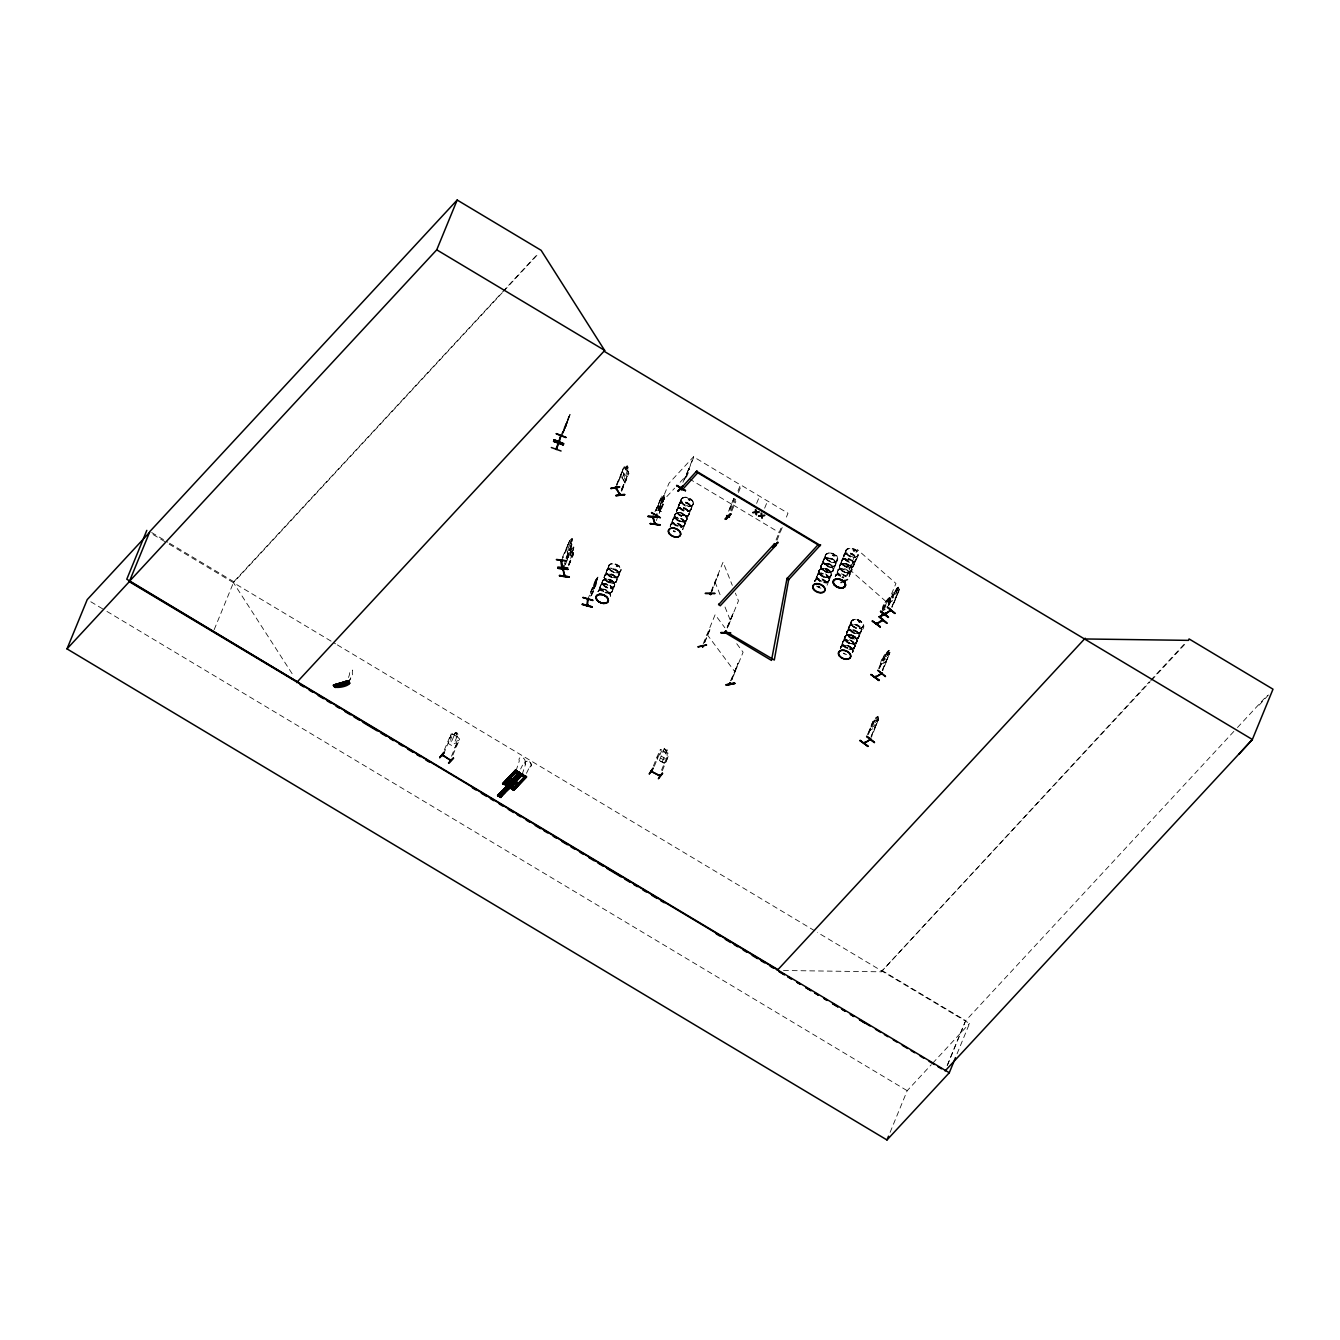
<?xml version="1.0" encoding="UTF-8"?>
<svg xmlns="http://www.w3.org/2000/svg" width="1340" height="1340" viewBox="0 0 1340 1340"><rect width="100%" height="100%" fill="white"/><g stroke="black" fill="none" stroke-linecap="round" stroke-linejoin="round"><path stroke-width="0.75" stroke-dasharray="5 3.75" d="M451.128 734.069L448.23 743.482L455.014 747.452L459.654 739.111L457.141 736.548L458.113 738.24L456.253 742.762L454.026 743.851L451.345 742.243L450.709 739.446L452.568 734.923C455.801 736.196 454.31 729.161 458.129 734.119L456.957 736.631M348.635 682.445L351.516 676.432A2.295 1.407 72.8 0 0 352.303 673.518L352.403 670.034L350.846 672.044A2.295 1.407 72.8 0 0 349.623 674.271L348.45 677.605L349.623 674.271M661.826 496.118L663.97 503.103L660.285 511.662M594.005 584.642L592.431 592.9L593.436 591.275M594.474 587.054L596.551 580.471L596.116 584.776L590.99 596.903M595.731 579.483L589.131 595.613M596.92 579.5L596.97 577.976L596.551 583.135M597.205 580.136L597.339 578.813M566.401 557.976L571.393 545.263L571.979 538.496L571.661 546.469L564.308 563.989M568.914 565.346L573.285 554.961L573.755 547.038L573.068 553.788L570.187 559.082L570.321 553.788L573.755 547.038M573.319 554.995L571.845 548.077M600.086 587.607L600.236 586.233M602.364 581.041L603.084 584.793M604.223 577.54L604.374 576.167M606.451 572.096L606.601 570.723M614.675 585.798L610.32 588.076L605.395 586.317M608.477 566.854L609.214 564.793L611.476 563.604M609.499 581.46L610.538 580.99L609.516 581.292M610.052 581.861L611.107 581.309M611.677 570.991L612.263 570.639M610.688 581.007L610.755 582.079M611.141 582.146L609.733 581.728L611.157 582.264M610.504 594.927L610.353 596.3A6.549 4.171 22.3 0 0 605.646 589.918A6.549 4.171 22.3 0 0 598.143 591.476M612.581 590.873L612.732 589.5M614.826 584.676C614.005 590.404 605.245 588.545 603.168 584.575A6.465 4.104 22.3 0 1 608.276 579.131L612.715 581.359M617.774 566.351L616.199 565.497M617.187 565.614L617.506 566.77M616.718 580.806L616.869 579.433M618.946 575.363L619.097 573.989M608.779 568.093C610.655 572.264 618.058 574.944 620.939 570.522L619.097 565.849L611.492 563.587M620.939 570.488L621.107 569.383M670.218 526.419L670.385 525.313M672.462 521.243L672.613 519.87M674.489 516L674.74 514.677M676.583 511.193L676.733 509.803M678.827 505.75L678.961 504.376M678.392 520.64L677.772 520.339M680.854 500.507L681.608 498.447M678.777 520.356C676.767 519.216 680.603 522.684 685.477 521.143M684.07 504.728L684.824 504.343M685.008 504.577L684.723 504.611M682.713 529.652L682.881 528.58M688.224 499.602L690 499.636M684.958 524.51L685.108 523.136M689.011 499.854L689.832 499.452M686.951 519.635L686.247 515.883L680.62 512.784M690.083 500.055L689.882 500.406M689.078 514.158L689.229 513.069M689.078 514.443L689.246 513.354M691.323 509.016L691.457 507.642M693.467 503.036L692.713 505.096M816.797 576.987L817.819 574.274M818.824 571.745L819.075 570.421M820.918 566.92L821.068 565.547M823.145 561.477L824.971 558.244M822.274 575.597L822.961 576.317M825.457 557.457L825.34 555.129L828.187 552.968M829.812 576.87L823.698 577.004L822.09 575.681M825.206 556.234L825.356 555.145M826.244 571.007L827.969 570.857L826.847 570.991M827.216 571.577L827.232 570.371L826.646 571.142M829.46 560.673C834.033 567.775 845.373 552.851 828.204 552.968M828.823 560.003L829.108 560.003M832.559 555.33L833.765 554.861L834.016 556.083M829.293 580.237L829.443 578.863M833.447 554.844L834.066 555.045M833.815 556.1L833.044 555.062L834.468 555.715M831.286 575.363L831.537 574.039M833.413 570.187L833.564 568.813M835.641 564.743L835.792 563.37M837.617 559.869L837.785 558.763M837.249 572.214L839.075 568.981M839.276 566.971L839.527 565.648M841.386 562.147L843.731 555.765M843.614 556.72L844.635 554.023M841.369 570.304L843.513 571.493M843.563 571.426L842.508 571.208M843.312 571.594L842.625 570.874L845.875 572.498L844.25 572.013M848.12 566.82L846.997 565.614M849.677 556.1C849.46 555.815 848.856 554.643 849.861 556C834.502 546.368 866.762 544.509 856.126 559.551M849.895 574.106L849.125 576.552M853.932 550.891L853.044 550.405L854.819 551.276M851.754 570.606L851.721 568.076M854.669 550.639L853.312 551.108M842.525 643.418L842.676 642.044M854.032 564.039L852.207 567.289M844.552 638.192L844.803 636.869M856.26 558.613L855.238 561.309A6.465 4.104 22.3 0 1 844.502 559.199A6.465 4.104 22.3 0 1 849.527 553.772A6.465 4.104 22.3 0 1 855.205 561.376M846.645 633.368L846.796 631.994M848.873 627.924L850.699 624.674M848.17 642.764C849.979 641.76 845.959 642.245 849.51 643.233M846.645 641.508L847.835 642.513M852.96 636.818L851.972 637.455M852.307 637.706C853.748 638.443 853.681 635.797 853.58 638.091M852.793 652.128L852.944 650.754M858.287 621.777L859.493 621.308M855.02 646.684L855.171 645.311M857.014 641.81L857.265 640.486M859.258 622.396L859.928 621.844L858.421 621.877M859.208 621.291L859.945 622.581M859.292 635.244L858.27 637.957A6.465 4.104 22.3 0 1 847.55 635.847A6.465 4.104 22.3 0 1 852.575 630.42A6.465 4.104 22.3 0 1 858.236 638.024M861.52 629.817L860.498 632.514A6.465 4.104 22.3 0 1 849.778 630.403A6.465 4.104 22.3 0 1 854.803 624.976A6.465 4.104 22.3 0 1 860.464 632.581M851.185 623.904C850.833 613.452 870.581 623.1 861.385 630.755M863.529 625.211C862.273 631.157 852.91 628.41 851.218 623.904M890.598 599.432L890.179 601.509L890.53 599.482M870.029 728.474L869.694 730.618L872.608 722.026L878.588 717.905L874.065 726.045L872.106 727.218L871.854 725.895M882.943 659.917L883.194 661.223L886.996 657.488L889.224 650.235L887.147 651.491L886.259 654.02C882.122 655.411 876.276 671.022 885.656 661.625L887.381 658.844M659.967 511.21C654.992 506.587 667.354 517.843 658.359 505.666L659.146 502.517M568.88 552.985L567.741 554.593L566.669 549.082L567.507 545.95M516.017 770.785L519.317 760.919A3.451 2.58 43.7 0 1 520.741 757.435A3.451 2.58 43.7 0 1 524.844 759.914A3.451 2.58 43.7 0 1 523.421 763.398L520.624 768.993M522.148 774.453L525.447 764.587A3.451 2.58 43.7 0 1 526.871 761.103A3.451 2.58 43.7 0 1 530.975 763.599A3.451 2.58 43.7 0 1 529.551 767.083L525.85 774.486M565.011 427.929L563.169 432.786L568.73 418.047L565.664 426.857M567.691 420.526L564.391 429.755M569.249 416.271L569.802 414.948M563.972 430.844L564.659 428.934M565.564 426.824L567.239 422.736M567.322 421.531L566.049 424.11M565.463 427.326L566.167 425.5M567.741 420.978L570.455 413.591L562.783 432.653M214.182 629.666L233.83 581.744L501.277 293.276M560.622 436.421L568.914 416.154M562.314 432.971L569.936 414.881M562.331 434.78L565.832 426.321M444.31 749.981L451.044 733.985L454.277 734.822M443.624 754.035L451.128 735.945L450.341 735.476M454.277 735.024L455.332 732.544M451.496 756.246L457.945 740.3L458.732 740.769M452.853 755.107L459.654 739.111M562.616 556.954L569.567 540.874L563.085 557.658M561.259 561.192L570.17 539.451M572.096 538.513C570.806 546.955 569.684 531.511 571.845 544.794M571.979 539.467L571.929 541.678M566.049 557.926L570.455 547.172M566.183 558.579L570.589 547.826M567.205 558.311L571.225 549.4L568.411 557.222M563.671 567.926L571.845 547.976M565.48 564.375L567.674 559.014M573.637 547.993L573.587 550.204M568.445 564.659L572.13 555.698M568.579 565.312L572.465 555.748M616.618 484.41L623.535 468.23L618.092 483.221M616.919 484.36L624.189 466.722L628.912 473.724M616.316 486.839L623.234 468.28M626.031 468.364L627.103 465.767L628.678 468.112L628.058 472.518L626.199 477.04L624.607 477.81L623.15 472.518L625.01 467.995L626.132 468.364L625.043 466.605M622.145 478.062L627.12 465.935L628.494 468.129L623.619 480.239M621.643 488.949L627.823 474.561L621.358 491.378M621.207 490.691L627.823 474.561M621.643 491.328L628.845 473.673M587.59 599.801L596.786 578.177L589.399 596.3M596.769 579.634L597.908 577.088L590.655 596.803M590.722 596.2L596.333 582.531M600.203 586.652L598.36 591.191A6.449 4.104 22.3 0 1 605.764 589.667A6.449 4.104 22.3 0 1 610.37 595.865L612.229 591.342L611.71 592.196M600.588 585.747L604.357 576.602M604.708 575.681L606.568 571.158M606.936 570.254L608.829 565.698M612.598 590.438L616.367 581.292M616.735 580.371L618.594 575.848A6.465 4.104 22.3 0 0 612.749 568.244A6.465 4.104 22.3 0 0 607.724 573.671A6.465 4.104 22.3 0 0 618.41 575.848M618.963 574.927L620.822 570.371M654.975 511.746L661.19 497.442L656.231 510.641M656.047 509.987L661.19 497.442M655.896 510.607L662.496 495.917M657.789 510.506L668.928 483.338L693.735 456.571L684.154 479.955M658.091 510.691L664.456 494.862L658.526 510.239M661.726 506.403L660.587 507.156L660.419 501.83L663.836 495.096L664.623 497.458L663.635 499.887M664.623 497.458L659.029 512.784M659.364 512.818L663.032 503.857L659.213 513.438M656.282 520.607L658.476 515.23M682.948 482.3L688.71 469.184M685.243 478.229L693.835 457.007L740.434 484.913L737.503 492.081M686.432 477.224L689.698 469.452L688.911 468.983M672.58 520.305L670.419 525.18M672.948 519.401L676.717 510.255M677.085 509.334L678.944 504.812M681.206 499.351L679.011 504.242M692.579 505.13A6.465 4.12 22.3 0 1 681.876 502.935A6.465 4.12 22.3 0 1 686.918 497.508A6.465 4.12 22.3 0 1 692.579 505.13L688.961 506.436L684.623 504.443M684.606 524.995L682.747 529.518A6.465 4.104 22.3 0 0 677.337 523.035A6.465 4.104 22.3 0 0 670.569 525.917M684.975 524.074L688.743 514.928M689.095 514.007L690.954 509.485L689.648 510.875M691.34 508.58L693.182 504.007M733.801 498.497L728.34 511.78L733.968 498.312M729.915 510.356L734.739 498.798M731.02 510.59L735.694 499.2M738.441 492.483L741.389 485.315L787.987 513.237L785.056 520.406M731.808 511.059L735.861 501.394M711.138 591.242L723.064 562.163L732.31 585.362M711.389 591.895L718.475 574.156L711.724 591.895M756.631 503.388L759.579 496.219M703.215 643.769L715.125 614.692L724.856 627.756M653.367 766.061L659.967 750.015L661.29 749.646L660.017 750.149M704.455 642.496L710.686 627.304M704.756 642.446L710.987 627.254M654.322 766.296L660.201 751.958L659.246 751.723L660.201 751.958M659.414 760.534L664.322 748.273L667.32 749.831L666.281 752.326L667.354 753.867L665.494 758.406L663.2 759.562L660.402 758.105L659.699 755.392L661.558 750.869L663.333 750.702M764.638 508.178L767.586 501.009M662.211 761.991L667.27 749.898L664.271 748.34M661.491 770.266L667.504 755.743L668.342 756.162L667.504 755.743M666.164 761.187L668.928 754.738L668.258 753.264L661.24 749.697M662.329 770.684L668.962 754.671M727.084 627.338L733.633 612.145L727.67 628.008M727.402 627.338L733.633 612.145M727.335 627.991L738.474 600.822L735.392 593.101M776.061 539.919L780.902 528.362M777.016 540.238L782.46 526.938M730.702 680.67L738.005 663.518L732.243 679.363M730.987 680.62L738.005 663.518M731.942 679.413L743.097 652.245L734.588 640.822M816.914 576.033L815.055 580.555L815.574 579.718M817.283 575.128L821.052 565.982M821.42 565.061L823.263 560.539M825.541 555.078L823.648 559.618L824.167 558.78M827.082 585.245L828.924 580.722M829.309 579.801L833.078 570.656M833.43 569.751L835.289 565.212A6.465 4.104 22.3 0 0 829.443 557.624A6.465 4.104 22.3 0 0 824.418 563.051A6.465 4.104 22.3 0 0 835.105 565.229M835.658 564.308L837.534 559.768M845.741 575.966A6.465 4.104 22.3 0 0 835.507 575.798L837.366 571.275M841.503 561.209L837.751 570.354L838.27 569.517A6.465 4.104 22.3 0 1 846.662 569.584A6.465 4.104 22.3 0 1 849.208 575.966M844.1 554.861L845.992 550.321M847.969 565.849L848.521 566.519L846.763 565.765M845.976 576.853L857.349 549.551L895.957 583.453L886.913 605.044M847.399 575.53L853.094 562.113L852.207 561.661L853.094 562.113M849.761 575.044L853.53 565.899M853.898 564.978L855.741 560.455M840.783 647.002L842.642 642.48M843.011 641.575L846.78 632.43M847.148 631.509L848.99 626.986M849.376 626.065L851.269 621.525M852.809 651.692L854.669 647.17M855.037 646.249L858.806 637.103M859.158 636.182L861.017 631.659M882.373 609.181C881.268 603.318 897.649 590.572 888.571 605.446M882.457 609.75L884.668 604.39M882.775 609.197L884.232 605.613M883.026 609.415L886.058 601.962L890.48 596.803M885.254 605.864L887.114 601.342L889.057 600.169M883.931 610.152L890.397 594.843M888.236 604.072L890.564 596.886M888.135 605.228L893.16 592.9L898.018 587.858L896.426 589.416M888.403 605.446L893.127 594.122M888.973 605.094L895.589 590.84M895.639 590.856L896.544 588.361C901.117 585.195 895.623 590.706 899.458 589.215L892.172 606.853M897.616 589.734L898.638 587.121M891.586 607.204L898.788 590.739L892.44 607.07M892.591 605.63L899.458 589.215M878.739 668.342L883.764 656.014M879.006 668.559L883.713 657.253M879.576 668.208L886.142 653.92M882.189 670.318L889.375 653.853L883.026 670.201M882.457 670.536L890.062 652.329L888.219 652.848M867.65 734.337L872.675 722.009M867.901 734.538L872.625 723.231M868.488 734.203L873.714 721.372L876.058 717.469L878.219 716.297L877.13 718.843M871.1 736.313L878.286 719.848L871.938 736.179M870.933 737.754L878.504 717.838M783.465 970.495L881.201 971.818L1149.234 681.893M890.095 1132.384L907.197 1090.693L931.267 1064.73M947.146 1065.585L964.884 1022.353M947.481 1065.149L965.721 1020.645L1236.016 729.094M957.062 1053.81L969.507 1023.492L817.433 932.422M564.341 429.202L565.111 427.41M565.832 425.383L566.267 424.445M348.534 682.479L351.516 676.432M592.464 592.783L593.352 591.158M895.087 598.561C899.592 591.242 893.026 602.916 890.095 601.442M874.585 727.67L876.209 724.756L874.585 727.67L869.61 730.551M608.662 565.748L609.248 564.81M607.221 569.668L606.635 570.606L607.472 569.399M604.407 576.033L605.228 574.843M602.28 581.225L606.719 578.746M600.287 586.099L601.107 584.91M598.628 590.605L598.059 591.543L598.88 590.337M618.075 576.686L618.896 575.496M615.847 582.13L616.668 580.923M611.961 591.928L612.548 590.99M676.784 509.686L678.409 507.944M674.656 514.878L675.327 513.722M672.663 519.753L673.484 518.547M682.78 515.481L682.546 514.594L682.01 515.465M683.668 515.799L683.182 514.878M690.686 510.071L691.273 509.133M688.224 515.766L689.045 514.577M687.035 519.451L684.12 521.796L677.822 520.523M684.087 525.833L684.908 524.644M821.119 565.413L821.939 564.224M818.991 570.606L819.661 569.45M814.754 580.923L816.378 579.181M834.368 556.033L832.659 555.263M834.736 566.15A6.465 4.104 22.3 0 0 829.075 558.529A6.465 4.104 22.3 0 0 824.05 563.956A6.465 4.104 22.3 0 0 834.736 566.15L835.607 564.86M832.509 571.577A6.465 4.104 22.3 0 0 826.847 563.972A6.465 4.104 22.3 0 0 821.822 569.399A6.465 4.104 22.3 0 0 832.509 571.577L833.363 570.304M830.549 576.368A6.465 4.12 22.3 0 0 824.887 568.746A6.465 4.12 22.3 0 0 819.846 574.173A6.465 4.12 22.3 0 0 830.549 576.368L831.37 575.178M828.422 581.56L829.242 580.371M835.222 576.15L836.043 574.961M857.5 556.067L858.102 555.129M852.96 566.82A6.465 4.104 22.3 0 0 847.299 559.216A6.465 4.104 22.3 0 0 842.274 564.626A6.465 4.104 22.3 0 0 852.96 566.82L853.563 565.815M851.838 570.421L848.907 572.766M849.326 626.149L849.895 625.227M846.846 631.86L847.667 630.654M844.719 637.053L845.389 635.897M842.709 641.927L843.547 640.721M840.75 647.086L841.302 646.165M855.138 627.204L854.2 627.019M856.411 642.764L857.097 641.625M854.149 648.007L854.97 646.818M664.238 763.13L657.236 759.412L657.27 756.564L657.304 759.428L664.238 763.13L666.298 761.187M885.037 602.682L888.403 598.059M872.692 722.093L875.053 719.898M594.357 588.159L593.687 588.997L596.87 579.667M1259.165 705.125L1268.444 694.974M502.684 291.735L538.261 253.377M502.316 292.656L233.445 582.682L293.979 676.583M503.74 291.115L539.3 252.758M660.855 503.036L674.623 488.179M680.15 482.232L685.661 476.286M452.267 733.717L459 737.653M1150.658 680.368L1184.795 643.535M881.201 971.818L1150.156 681.708M1151.579 680.167L1185.632 643.434M1237.44 727.553L1267.305 695.343M932.69 1063.189L969.507 1023.492M689.698 469.452L688.408 469M624.607 481.864L620.99 476.353L621.509 473.221L620.923 476.37L624.607 481.864L626.182 480.156M525.447 764.587L525.347 764.688A3.451 2.58 43.7 0 1 526.771 761.204A3.451 2.58 43.7 0 1 530.875 763.7A3.451 2.58 43.7 0 1 529.451 767.183L529.551 767.083M569.55 549.785L568.529 550.556L568.093 548.378L571.075 541.092M681.641 498.413C685.544 495.314 692.529 498.195 693.467 503.003L693.182 501.83M679.665 503.237L680.636 502.5M675.293 513.923L676.315 512.969M679.179 526.084A6.465 4.104 22.3 0 1 673.283 518.764L674.271 518.01M607.288 569.584L608.26 568.864M682.211 514.644L682.546 515.599M671.072 524.174L672.044 523.454M683.35 515.649L682.412 515.515M605.06 575.028L606.032 574.307M687.42 516.319L688.392 515.599M603 580.036L605.211 578.88M600.94 585.094L601.911 584.357M683.283 526.385L684.271 525.649M598.712 590.521L599.683 589.801M617.271 577.239L618.243 576.502A6.549 4.171 22.3 0 0 612.497 568.78A6.549 4.171 22.3 0 0 607.405 574.274A6.549 4.171 22.3 0 0 618.243 576.502M615.043 582.666L616.015 581.945A6.549 4.171 22.3 0 0 610.269 574.224A6.549 4.171 22.3 0 0 605.178 579.718A6.549 4.171 22.3 0 0 616.015 581.928M610.923 592.732L611.894 592.012M825.976 554.14L826.931 553.437M821.772 564.408L822.743 563.671M819.611 569.651L820.649 568.696M844.451 554.207L845.423 553.47M817.635 574.458L818.606 573.738M836.059 561.561L837.014 560.857M842.224 559.634L843.195 558.914M833.982 566.602L834.954 565.882A6.549 4.171 22.3 0 0 829.192 558.16A6.549 4.171 22.3 0 0 824.1 563.654A6.549 4.171 22.3 0 0 834.937 565.865M849.058 555.313L853.748 557.406L857.466 556.1M841.101 563.939L839.443 565.849C842.508 560.874 851.352 564.106 851.905 569.483M831.755 572.046L832.726 571.326A6.549 4.171 22.3 0 0 826.964 563.604A6.549 4.171 22.3 0 0 821.872 569.098A6.549 4.171 22.3 0 0 832.71 571.309M830.75 576.15L825.323 577.49M835.858 575.145L836.83 574.408M827.618 582.113L828.589 581.376M854.434 561.845L855.406 561.125M842.307 563.705L845.406 563.755A6.465 4.104 22.3 0 1 851.084 571.409L848.89 572.733M847.5 630.839L848.471 630.118M859.677 622.363L859.459 621.375M845.339 636.098L846.378 635.143M843.363 640.905L844.334 640.185M842.106 645.629L840.281 648.594A6.549 4.171 22.3 0 1 847.165 645.746A6.549 4.171 22.3 0 1 852.659 652.329M859.711 633.049L860.682 632.329A6.549 4.171 22.3 0 0 854.937 624.607A6.549 4.171 22.3 0 0 849.828 630.101A6.549 4.171 22.3 0 0 860.665 632.312M857.483 638.493L858.454 637.773A6.549 4.171 22.3 0 0 852.692 630.051A6.549 4.171 22.3 0 0 847.6 635.545A6.549 4.171 22.3 0 0 858.438 637.756M856.478 642.597C853.01 645.897 846.562 643.368 844.937 639.197M853.346 648.56L854.317 647.823M899.073 588.796L894.216 591.711M899.04 590.94L898.202 591.074M888.621 598.293L889.861 597.539L888.286 599.114M889.475 599.432L890.916 598.494M881.938 611.141L885.221 609.181M887.231 651.558L889.308 650.302M884.718 654.825L889.676 651.91M889.643 654.071L888.805 654.205M880.782 664.439L885.673 661.692M878.554 720.049L877.717 720.183M858.622 621.325L859.928 622.464M689.865 500.289L688.325 499.535M690.469 506.269L691.725 505.833M676.231 513.187L677.588 512.533M617.489 566.636L616.149 566.485M827.668 571.711L827.802 570.689M847.399 565.597L847.734 566.502M847.919 566.703L848.12 565.815M847.634 634.708L846.277 635.361L847.567 634.942M852.19 636.852L853.128 636.802M855.54 643.317L849.426 643.418M677.504 512.734L680.703 512.567A6.465 4.12 22.3 0 1 686.398 520.238A6.465 4.12 22.3 0 1 675.678 518.044A6.465 4.12 22.3 0 1 680.72 512.617L678.995 512.6M610.219 580.923L610.806 581.225M827.668 571.577L826.344 570.924M847.399 572.9L848.974 572.548M853.932 619.448L855.423 619.315M847.667 634.691L852.391 635.227L856.21 638.275M847.567 634.909L852.307 635.445L855.155 637.187M853.396 638.024L852.072 637.371M658.359 505.666L660.067 511.227M678.157 520.054L675.544 518.212M845.774 572.716L847.483 572.683M827.45 571.275L827.651 570.706M616.886 565.497L617.623 565.982M572.347 547.859L572.649 549.45M897.532 589.667L894.55 596.937L892.607 598.109L892.356 596.786M689.313 500.021L688.777 500.021M857.031 619.532A6.465 4.104 22.3 0 1 862.709 627.137A6.465 4.104 22.3 0 1 852.006 624.943A6.465 4.104 22.3 0 1 857.031 619.532L858.655 619.968M613.351 572.096L614.976 572.582M565.698 426.807L564.978 428.348M822.241 576.033L823.782 576.786M682.244 513.27L686.147 516.101M663.066 751.639L665.863 753.097M661.206 756.162L664.004 757.619M689.33 478.866L732.36 504.627M733.298 505.029L779.897 532.952M151.671 532.549L167.751 542.181M169.543 543.253L233.83 581.744M881.787 970.378L965.721 1020.645M153.078 534.543L167.366 543.102M169.158 544.174L335.553 643.82M337.345 644.892L815.641 931.35M455.282 732.595L457.962 734.203M90.802 601.76L105.157 610.353M106.949 611.425L907.197 1090.693M828.673 560.74L825.49 557.457M820.918 575.061L822.442 576.1M819.125 572.967L822.308 576.25M852.927 626.216L854.535 627.053M684.338 505.012L680.854 500.54L681.156 501.713M677.99 520.523L674.59 515.816M610.504 570.388L611.794 571.007M604.206 585.697L605.747 586.736M849.275 569.266L887.867 603.151M841.285 570.522L839.393 566.787L840.247 569.399A6.465 4.12 22.3 0 0 851.017 571.594A6.465 4.12 22.3 0 0 845.339 563.972A6.465 4.12 22.3 0 0 840.314 569.416M820.851 575.262L819.209 572.75M855.255 636.952L856.863 639.481M691.457 499.502L692.495 500.624M612.832 581.125L614.742 584.86L611.492 580.153L606.635 578.964L608.243 579.165A6.465 4.104 22.3 0 1 613.938 586.753A6.465 4.104 22.3 0 1 603.251 584.558M707.051 634.406L735.007 671.96M627.505 470.558L628.544 472.116M625.797 469.168L627.271 471.345M623.938 473.69L625.412 475.868M851.604 568.277L849.895 565.949L845.406 563.755A6.465 4.104 22.3 0 0 840.398 569.215A6.465 4.104 22.3 0 0 851.084 571.409M831.135 573.034L826.579 568.997L820.566 568.931C824.519 566.719 830.984 569.567 831.437 574.24M845.506 640.62L844.635 637.991M686.231 515.9L686.8 517.307M674.874 517.022L675.477 518.413A6.465 4.12 22.3 0 0 686.231 520.624A6.465 4.12 22.3 0 0 680.553 513.019A6.465 4.12 22.3 0 0 675.528 518.446M714.974 581.878L720.367 595.412M725.007 607.003L730.401 620.537M663.886 496.051L664.288 497.475M663.551 496.855L663.953 498.279M662.613 498.497L663.25 500.691L661.391 505.23L660.754 503.019M856.997 639.281L857.165 640.688M818.908 571.544L819.092 572.951M686.934 517.106L687.202 518.295M608.477 566.887L608.745 568.076M602.129 582.398L602.397 583.587M566.703 549.065L567.842 554.593M884.199 606.484L884.45 607.807M846.645 654.59A6.449 4.104 22.3 0 1 843.53 653.384M840.431 647.923A6.449 4.104 22.3 0 1 846.21 645.93A6.449 4.104 22.3 0 1 852.324 650.352M845.138 653.87A6.549 4.171 22.3 0 1 843.614 653.116M847.382 648.426A6.549 4.171 22.3 0 1 843.848 640.704A6.549 4.171 22.3 0 1 854.367 643.803A6.549 4.171 22.3 0 1 849.007 648.912M840.632 648.091A6.465 4.104 22.3 0 1 848.187 645.478A6.465 4.104 22.3 0 1 852.257 652.614M845.758 647.957A6.465 4.104 22.3 0 1 844.535 640.688A6.465 4.104 22.3 0 1 854.384 644.523A6.465 4.104 22.3 0 1 848.873 649.163M840.415 648.393A6.549 4.171 22.3 0 1 847.282 645.461A6.549 4.171 22.3 0 1 852.776 652.044M847.483 648.158A6.549 4.171 22.3 0 1 843.966 640.419A6.549 4.171 22.3 0 1 854.485 643.535A6.549 4.171 22.3 0 1 849.125 648.627M598.561 591.191A6.449 4.104 22.3 0 1 606.149 590.923A6.449 4.104 22.3 0 1 610.002 596.786M598.025 591.744A6.549 4.171 22.3 0 1 605.529 590.203A6.549 4.171 22.3 0 1 610.219 596.501M602.079 590.89A6.549 4.171 22.3 0 1 602.581 584.341A6.549 4.171 22.3 0 1 611.928 587.992A6.549 4.171 22.3 0 1 608.176 593.268M606.568 593.084A6.549 4.171 22.3 0 1 604.943 592.615M602.029 591.174A6.449 4.104 22.3 0 1 602.514 584.726A6.449 4.104 22.3 0 1 611.71 588.31A6.449 4.104 22.3 0 1 608.025 593.519M603.536 591.577A6.549 4.171 22.3 0 1 602.698 584.072A6.549 4.171 22.3 0 1 612.598 588.896A6.549 4.171 22.3 0 1 605.06 592.33M603.704 591.225A6.465 4.104 22.3 0 1 602.883 583.805A6.465 4.104 22.3 0 1 612.648 588.578A6.465 4.104 22.3 0 1 605.211 591.962M674.975 531.947A6.465 4.104 22.3 0 1 673.467 531.209M670.352 525.749A6.465 4.104 22.3 0 1 676.968 523.94A6.465 4.104 22.3 0 1 682.546 529.35M675.092 531.695A6.549 4.171 22.3 0 1 673.551 530.942M670.235 526.486A6.549 4.171 22.3 0 1 676.281 523.37A6.549 4.171 22.3 0 1 682.747 529.049M677.32 526.252A6.549 4.171 22.3 0 1 673.484 518.764A6.549 4.171 22.3 0 1 683.735 520.858A6.549 4.171 22.3 0 1 680.553 526.922M675.695 525.783A6.465 4.104 22.3 0 1 674.087 518.681A6.465 4.104 22.3 0 1 683.836 521.578A6.465 4.104 22.3 0 1 680.402 527.173M675.209 531.41A6.549 4.171 22.3 0 1 673.668 530.657M670.352 526.218A6.549 4.171 22.3 0 1 676.399 523.086A6.549 4.171 22.3 0 1 682.864 528.764M677.437 525.967A6.549 4.171 22.3 0 1 673.601 518.48A6.549 4.171 22.3 0 1 683.852 520.573A6.549 4.171 22.3 0 1 680.67 526.637M673.283 518.764A6.465 4.104 22.3 0 1 683.568 519.92A6.465 4.104 22.3 0 1 680.77 526.252M820.918 588.159A6.465 4.104 22.3 0 1 816.479 585.999M814.687 581.476A6.465 4.104 22.3 0 1 821.286 579.684A6.465 4.104 22.3 0 1 826.864 585.077M819.41 587.423A6.549 4.171 22.3 0 1 817.886 586.669M814.72 581.125A6.549 4.171 22.3 0 1 821.437 579.299A6.549 4.171 22.3 0 1 827.082 584.776M820.114 581.242A6.549 4.171 22.3 0 1 818.489 574.039A6.549 4.171 22.3 0 1 828.371 576.971A6.549 4.171 22.3 0 1 824.887 582.649M819.678 586.769A6.465 4.104 22.3 0 1 818.17 586.032M814.904 581.644A6.465 4.104 22.3 0 1 820.851 578.562A6.465 4.104 22.3 0 1 827.249 584.173M820.03 581.51A6.465 4.104 22.3 0 1 818.422 574.408A6.465 4.104 22.3 0 1 828.17 577.306A6.465 4.104 22.3 0 1 824.736 582.9M819.527 587.138A6.549 4.171 22.3 0 1 818.003 586.401M814.837 580.84A6.549 4.171 22.3 0 1 821.537 579.031A6.549 4.171 22.3 0 1 827.199 584.508M820.231 580.957A6.549 4.171 22.3 0 1 818.991 573.587A6.549 4.171 22.3 0 1 828.974 577.473A6.549 4.171 22.3 0 1 823.396 582.18M821.906 581.342A6.465 4.104 22.3 0 1 818.438 573.704A6.465 4.104 22.3 0 1 828.807 576.769A6.465 4.104 22.3 0 1 823.514 581.811M835.708 575.798A6.465 4.104 22.3 0 1 844.066 575.932M835.188 576.368A6.549 4.171 22.3 0 1 845.557 576.535M843.731 577.707A6.549 4.171 22.3 0 1 842.106 577.222M840.582 576.468A6.549 4.171 22.3 0 1 837.986 569.986A6.549 4.171 22.3 0 1 846.461 570.136A6.549 4.171 22.3 0 1 849.041 576.619M843.597 577.959A6.465 4.104 22.3 0 1 841.989 577.49M839.175 575.798A6.465 4.104 22.3 0 1 841.587 569.098A6.465 4.104 22.3 0 1 849.409 575.966M835.306 576.083A6.549 4.171 22.3 0 1 845.674 576.25M843.982 577.054A6.465 4.104 22.3 0 1 842.374 576.569M840.867 575.832A6.465 4.104 22.3 0 1 838.304 569.433M569.165 554.475L568.327 557.607L569.165 554.475M567.172 421.346L566.049 424.428L567.172 421.346M564.509 428.75L563.386 431.832L564.509 428.75M454.009 735.777L452.149 740.3L454.83 741.908L456.672 737.385L454.009 735.777M455.633 733.231L457.024 735.074L455.633 733.231M570.74 541.913L568.897 546.435L569.316 548.613L571.175 544.09L570.74 541.913M572.414 550.422L570.555 554.961L570.974 557.139L572.833 552.616L572.414 550.422M627.221 466.722L627.84 468.933L627.221 466.722M664.724 749.077L666.181 750.819L664.724 749.077M895.254 591.644L893.395 596.166L895.354 594.994L897.197 590.471L895.254 591.644M885.857 654.757L883.998 659.28L885.941 658.124L887.8 653.585L885.857 654.757M887.365 651.726L887.03 652.53L888.604 650.972L887.365 651.726M874.769 720.753L872.909 725.275L874.852 724.103L876.712 719.58L874.769 720.753M876.276 717.704L875.941 718.525L877.516 716.95L876.276 717.704M570.538 561.41L569.399 563.101L570.639 561.427M890.631 600.437L890.631 600.437M845.691 640.386A6.465 4.104 22.3 0 0 856.377 642.563A6.465 4.104 22.3 0 0 850.716 634.959A6.465 4.104 22.3 0 0 845.691 640.386A6.465 4.104 22.3 0 0 856.344 642.631A6.465 4.104 22.3 0 0 850.682 635.026A6.465 4.104 22.3 0 0 845.657 640.453M845.808 640.085A6.449 4.104 22.3 0 0 856.478 642.262A6.449 4.104 22.3 0 0 850.833 634.674A6.449 4.104 22.3 0 0 845.808 640.085M851.838 625.395A6.449 4.104 22.3 0 0 862.508 627.572A6.449 4.104 22.3 0 0 856.863 619.985A6.449 4.104 22.3 0 0 851.838 625.395M851.938 625.11A6.465 4.12 22.3 0 0 862.642 627.304A6.465 4.12 22.3 0 0 856.98 619.683A6.465 4.12 22.3 0 0 851.938 625.11M847.919 634.926A6.465 4.104 22.3 0 0 858.605 637.12A6.465 4.104 22.3 0 0 852.944 629.515A6.465 4.104 22.3 0 0 847.919 634.926M847.718 635.26A6.549 4.171 22.3 0 0 858.555 637.471A6.549 4.171 22.3 0 0 852.809 629.767A6.549 4.171 22.3 0 0 847.718 635.26M849.945 629.817A6.549 4.171 22.3 0 0 860.783 632.044A6.549 4.171 22.3 0 0 855.037 624.323A6.549 4.171 22.3 0 0 849.945 629.817M850.146 629.482A6.465 4.104 22.3 0 0 860.833 631.676A6.465 4.104 22.3 0 0 855.171 624.072A6.465 4.104 22.3 0 0 850.146 629.482M845.49 640.889A6.449 4.104 22.3 0 0 856.159 643.066A6.449 4.104 22.3 0 0 850.498 635.478A6.449 4.104 22.3 0 0 845.49 640.889M843.798 644.992A6.465 4.104 22.3 0 0 854.485 647.17A6.465 4.104 22.3 0 0 848.823 639.565A6.465 4.104 22.3 0 0 843.798 644.992M605.111 580.019A6.465 4.104 22.3 0 0 615.797 582.213A6.465 4.104 22.3 0 0 610.135 574.592A6.465 4.104 22.3 0 0 605.111 580.019M609.6 569.098A6.465 4.104 22.3 0 0 620.286 571.292A6.465 4.104 22.3 0 0 614.625 563.688A6.465 4.104 22.3 0 0 609.6 569.098M603.318 584.391A6.465 4.12 22.3 0 0 614.021 586.585A6.465 4.12 22.3 0 0 608.343 578.964A6.465 4.12 22.3 0 0 603.318 584.391M609.415 569.567A6.449 4.104 22.3 0 0 620.085 571.745A6.449 4.104 22.3 0 0 614.423 564.157A6.449 4.104 22.3 0 0 609.415 569.567M605.496 579.115A6.465 4.104 22.3 0 0 616.182 581.292A6.465 4.104 22.3 0 0 610.521 573.688A6.465 4.104 22.3 0 0 605.496 579.115M607.338 574.575A6.465 4.104 22.3 0 0 618.042 576.769A6.465 4.104 22.3 0 0 612.363 569.165A6.465 4.104 22.3 0 0 607.338 574.575M605.278 579.433A6.549 4.171 22.3 0 0 616.132 581.66A6.549 4.171 22.3 0 0 610.387 573.939A6.549 4.171 22.3 0 0 605.278 579.433M607.523 574.006A6.549 4.171 22.3 0 0 618.36 576.217A6.549 4.171 22.3 0 0 612.615 568.512A6.549 4.171 22.3 0 0 607.523 574.006M603.05 585.077A6.449 4.104 22.3 0 0 613.72 587.255A6.449 4.104 22.3 0 0 608.058 579.667A6.449 4.104 22.3 0 0 603.05 585.077M677.487 513.656A6.465 4.104 22.3 0 0 688.174 515.85A6.465 4.104 22.3 0 0 682.512 508.245A6.465 4.104 22.3 0 0 677.487 513.656M677.538 513.371A6.549 4.171 22.3 0 0 688.375 515.582A6.549 4.171 22.3 0 0 682.646 507.86A6.549 4.171 22.3 0 0 677.538 513.371M681.809 503.204A6.415 4.087 22.3 0 0 692.428 505.381A6.415 4.087 22.3 0 0 686.8 497.827A6.415 4.087 22.3 0 0 681.809 503.204M679.782 507.927A6.549 4.171 22.3 0 0 690.619 510.138A6.549 4.171 22.3 0 0 684.874 502.433A6.549 4.171 22.3 0 0 679.782 507.927M677.856 512.751A6.465 4.104 22.3 0 0 688.542 514.945A6.465 4.104 22.3 0 0 682.881 507.324A6.465 4.104 22.3 0 0 677.856 512.751M679.715 508.229A6.465 4.104 22.3 0 0 690.402 510.406A6.465 4.104 22.3 0 0 684.74 502.802A6.465 4.104 22.3 0 0 679.715 508.229M677.655 513.086A6.549 4.171 22.3 0 0 688.492 515.297A6.549 4.171 22.3 0 0 682.747 507.592A6.549 4.171 22.3 0 0 677.655 513.086M679.882 507.642A6.549 4.171 22.3 0 0 690.72 509.87A6.549 4.171 22.3 0 0 684.991 502.148A6.549 4.171 22.3 0 0 679.882 507.642M680.083 507.307A6.465 4.104 22.3 0 0 690.787 509.502A6.465 4.104 22.3 0 0 685.108 501.897A6.465 4.104 22.3 0 0 680.083 507.307M675.444 518.714A6.415 4.087 22.3 0 0 686.063 520.892A6.415 4.087 22.3 0 0 680.435 513.32A6.415 4.087 22.3 0 0 675.444 518.714M819.963 573.939A6.465 4.104 22.3 0 0 830.649 576.116A6.465 4.104 22.3 0 0 824.988 568.512A6.465 4.104 22.3 0 0 819.963 573.939M826.278 558.512A6.465 4.104 22.3 0 0 836.981 560.69A6.465 4.104 22.3 0 0 831.303 553.085A6.465 4.104 22.3 0 0 826.278 558.512M820.08 573.637A6.449 4.104 22.3 0 0 830.75 575.815A6.449 4.104 22.3 0 0 825.105 568.227A6.449 4.104 22.3 0 0 820.08 573.637M826.11 558.947A6.449 4.104 22.3 0 0 836.78 561.125A6.449 4.104 22.3 0 0 831.135 553.537A6.449 4.104 22.3 0 0 826.11 558.947M822.191 568.478A6.465 4.104 22.3 0 0 832.877 570.673A6.465 4.104 22.3 0 0 827.216 563.068A6.465 4.104 22.3 0 0 822.191 568.478M821.99 568.813A6.549 4.171 22.3 0 0 832.827 571.024A6.549 4.171 22.3 0 0 827.082 563.319A6.549 4.171 22.3 0 0 821.99 568.813M824.217 563.37A6.549 4.171 22.3 0 0 835.055 565.597A6.549 4.171 22.3 0 0 829.309 557.875A6.549 4.171 22.3 0 0 824.217 563.37M819.762 574.441A6.449 4.104 22.3 0 0 830.415 576.635A6.449 4.104 22.3 0 0 824.77 569.031A6.449 4.104 22.3 0 0 819.762 574.441M842.341 564.324A6.549 4.171 22.3 0 0 853.178 566.552A6.549 4.171 22.3 0 0 847.433 558.83A6.549 4.171 22.3 0 0 842.341 564.324M846.746 553.721A6.465 4.104 22.3 0 0 857.449 555.899A6.465 4.104 22.3 0 0 851.771 548.294A6.465 4.104 22.3 0 0 846.746 553.721M840.481 568.997A6.465 4.12 22.3 0 0 851.185 571.192A6.465 4.12 22.3 0 0 845.506 563.57A6.465 4.12 22.3 0 0 840.481 568.997M846.579 554.191A6.449 4.104 22.3 0 0 857.231 556.368A6.449 4.104 22.3 0 0 851.587 548.78A6.449 4.104 22.3 0 0 846.579 554.191M844.569 558.897A6.549 4.171 22.3 0 0 855.406 561.108A6.549 4.171 22.3 0 0 849.66 553.403A6.549 4.171 22.3 0 0 844.569 558.897M842.642 563.721A6.465 4.104 22.3 0 0 853.346 565.916A6.465 4.104 22.3 0 0 847.667 558.294A6.465 4.104 22.3 0 0 842.642 563.721M842.441 564.056A6.549 4.171 22.3 0 0 853.279 566.267A6.549 4.171 22.3 0 0 847.55 558.562A6.549 4.171 22.3 0 0 842.441 564.056M844.686 558.613A6.549 4.171 22.3 0 0 855.523 560.823A6.549 4.171 22.3 0 0 849.778 553.119A6.549 4.171 22.3 0 0 844.686 558.613M844.887 558.278A6.465 4.104 22.3 0 0 855.573 560.472A6.465 4.104 22.3 0 0 849.912 552.867A6.465 4.104 22.3 0 0 844.887 558.278"/><path stroke-width="1.5" d="M886.477 613.117L879.676 616.568M558.194 443.138L555.949 449.403L556.469 448.062M561.477 435.299L560.941 436.606M681.122 488.497L681.39 487.676M734.806 683.5L726.381 685.159M563.018 566.217C562.063 571.745 559.852 557.356 561.694 561.175M561.544 560.673L562.917 567.624L562.666 566.167M563.353 569.802L564.542 576.033M624.674 494.694L615.764 495.7L624.674 494.711M624.49 494.359L615.948 495.381M582.381 604.106L592.246 606.836M587.657 599.114L588.042 599.851M587.439 605.814L587.992 599.281M582.933 597.657L592.833 600.136M730.585 633.033L721.104 632.815M730.585 633.083L721.087 632.899M725.526 631.14L724.89 632.497L771.488 660.419L787.049 578.227M724.89 632.497L725.794 631.525L774.302 660.034L788.707 579.433L786.781 578.846L818.037 544.794L819.745 545.816L696.063 471.747M582.213 604.558L592.096 607.238M659.967 524.979L650.319 523.471M659.883 524.711L650.151 523.89M557.825 567.038L567.758 567.858M569.349 577.138L559.534 575.865M710.719 594.575L710.669 593.067L710.351 594.591L709.982 593.821L711.021 593.721M553.52 441.379L563.336 444.729L553.705 440.961M556.335 433.607L565.999 437.326M559.467 440.776L558.947 442.133L560.823 435.852L558.613 441.999L559.132 440.659M558.813 442.753L556.435 449.436M556.067 440.525L563.487 444.277L554.124 439.771M882.876 620.403L876.511 624.139L877.164 622.748M880.715 673.802L881.653 672.797M881.62 673.836L881.921 673.015M863.999 743.214L870.28 739.513M870.179 739.496L869.911 739.077M870.531 739.814L870.832 739.01L864.166 743.549L864.836 742.226M553.956 440.224L563.621 443.925M551.326 447.526L561.075 451.01M563.738 443.607L554.107 439.855M653.334 517.793L653.049 516.336M955.504 1057.595L949.29 1072.754L886.979 1139.972L67 648.878L87.217 599.617L149.511 532.416M146.814 530.355L126.781 579.232L297.346 681.809M67 648.878L129.31 581.677L149.896 531.478L457.175 200.029L541.109 250.295L604.608 350.36L603.905 351.147L1252.364 739.496L1273 689.196L1189.066 638.929L1188.479 640.369L1084.495 638.962M777.954 969.641L129.477 581.275L436.74 249.826L457.175 200.029M333.493 685.243L348.065 681.222L333.56 685.477C333.191 690.201 356.172 685.209 347.663 680.787M335.034 684.539L337.043 686.817M335.988 684.238L338.015 686.516M337.429 683.802L339.439 686.08M338.702 683.4L340.712 685.678M340.142 682.965L342.152 685.243M558.479 442.485L558.294 443.959M558.278 444.026L558.813 442.619M559.048 442.016L559.551 440.894M556.887 448.297L556.385 449.419M443.959 752.377L439.939 757.318M442.3 754.587L450.692 760.551L451.212 759.646M442.167 755.442L442.468 754.403M442.987 755.877L443.306 754.822M448.498 762.962L453.255 757.921M450.14 759.864L449.989 759.763M450.608 760.483L451.078 759.479M556.535 559.433L566.15 560.706M561.058 560.606L561.427 559.752M558.06 568.378L568.009 569.232L558.211 567.959M561.761 559.802L561.276 561.259L561.443 559.819M561.996 560.455L561.226 561.159M563.135 566.301L562.465 567.507M562.867 567.658L563.219 566.803M563.018 568.411L564.173 576.133L564.676 574.743M562.884 569.684L563.085 568.277M562.951 569.785L563.42 568.327M563.286 569.835L563.654 568.981M564.123 576.033L564.576 574.877M564.525 576.183L564.894 575.329M610.906 488.464L619.683 486.772L611.09 488.179M615.395 487.207L619.934 495.03L620.085 494.175M620.52 494.108L620.236 494.979L615.881 487.291M615.898 488.564L615.78 487.844M615.445 488.581L616.216 487.777M619.733 493.606L619.834 494.946M620.035 493.556L619.448 494.393M497.927 795.29L498.581 796.144L506.989 786.848L497.827 795.558M498.798 794.385L501.696 796.144M499.385 793.783L502.282 795.541M500.256 792.861L503.153 794.637M501.026 792.057L503.924 793.816M501.813 791.32L504.795 792.912M500.825 797.066L509.317 788.272L506.419 786.513L497.592 795.575M583.051 597.372L592.766 600.538M587.958 598.394L587.59 599.801L588.294 598.494M587.925 599.952L588.394 598.662M587.339 604.441L586.97 605.831L587.674 604.524M587.322 605.931L587.774 604.625M648.091 516.687L657.906 517.022L648.225 516.252M653.384 516.352L652.965 517.776M656.684 514.794L656.969 514.041M654.908 522.818L654.825 524.258L655.377 522.918M655.243 522.834L654.808 524.191L652.714 517.072M655.511 523.421L655.159 524.292L652.999 516.469M676.583 485.666L685.561 490.641L676.851 485.365M678.258 491.11L683.115 485.817L677.889 490.892M697.755 472.769L682.01 490.105L680.301 489.083L680.904 487.542M680.67 488.899L681.089 487.492M680.737 488.631L681.641 488.597M681.34 489.318L681.876 488.346M685.377 490.808L676.667 485.532M680.301 489.083L696.968 470.776M730.819 513.957L725.275 518.831M727.519 516.587L726.615 515.732M727.687 515.783L727.369 516.838L727.084 515.414M730.719 514.242L726.196 518.948M728.591 516.235L728.457 517.089L728.977 516.118M729.58 516.486L728.424 517.123M726.029 519.351L730.87 513.957M709.999 593.922L710.334 593.067M705.309 593.285L715.074 593.452L705.443 593.536M755.794 512.366L753.03 512.316M698.173 646.718L706.146 645.043M752.846 512.734L755.509 512.265L755.442 509.635M759.077 511.813L756.095 512.198L756.095 510.038M776.295 544.961L720.233 605.781L718.776 604.139M755.626 512.768L756.447 514.878L756.38 512.299M652.999 768.406L649.414 773.632M702.378 645.595L702.143 646.466M651.726 770.517L651.223 771.538L651.491 770.483M702.663 645.528L702.529 647.036L703.232 646.148M702.864 645.662L702.562 646.382M702.663 647.086L702.797 646.232M652.362 770.852L651.877 771.84M761.455 515.749L758.691 515.716M706.565 645.009L698.023 646.969M758.524 516.118L761.17 515.649L761.103 513.036M764.738 515.213L761.756 515.599L761.773 513.438M761.288 516.168L762.108 518.279L762.041 515.699M659.85 774.721L659.347 775.743L659.716 774.738M662.68 773.481L658.56 778.356M660 776.044L660.201 775.776M725.844 631.14L725.878 632.581L726.18 631.726M725.359 632.43L726.045 630.906M772.912 547.356L777.987 542.616L772.979 546.971M776.044 545.581L774.319 543.872M774.671 543.554L718.525 604.759M775.408 543.923L775.09 544.978M775.542 544.09L774.872 544.894M730.719 683.065L730.099 683.986L729.915 682.579M786.781 578.863L788.49 579.868L788.958 578.83M788.49 579.868L820.649 544.844M840.934 582.548L847.567 579.517M844.351 580.572L845.289 581.376M844.167 581.443L844.585 580.455M844.971 581.744L844.803 580.555M845.306 581.007L844.786 582.012L844.954 581.175M876.595 623.05L876.243 623.921L882.122 620.018M876.628 624.105L877.13 622.798M879.509 616.986L886.527 613.201L879.727 616.651M883.244 614.306L882.742 615.311L882.206 614.089M882.105 614.759L882.608 613.837M883.328 614.474L882.005 614.608M884.752 613.368L884.4 614.222L890.547 610.42M882.692 619.398L882.223 620.755L882.909 619.381M885.338 613.117L884.668 614.44L885.321 613.284M880.347 626.701L872.29 621.09M890.413 609.968L890.53 611.023L891.067 609.683M890.849 609.7L890.497 610.99M888.437 617.053L880.413 611.409L888.487 617.003M884.836 614.39L891.318 609.901M895.036 613.385L887.298 607.02L894.885 613.184M875.925 676.248L875.255 677.554L881.854 673.065M881 673.082L880.749 673.836M879.09 680.117L871 674.539L879.023 680.184M885.489 676.315L878.052 670.335M868.002 746.112L859.895 740.551L867.935 746.162M866.611 736.531L874.551 742.494L866.963 736.297M863.965 743.181L865.104 742.444M869.827 740.149L870.565 738.792M886.979 1139.972L888.537 1136.169M587.59 599.248L586.987 605.211M651.441 512.784L660.402 517.793L651.676 512.517M872.591 620.872L880.095 627.103M888.286 617.371L880.732 611.174L888.252 617.405M860.247 740.283L867.801 746.481M649.247 774.051L653.116 768.138M658.392 778.774L662.395 772.929M1239.131 753.985L1252.364 739.496L945.102 1070.945M296.626 682.579L604.742 350.427L436.74 249.826M439.738 757.586L443.925 752.41M439.771 757.72L444.361 752.594M449 763.197L453.64 758.189M777.233 970.411L1085.216 638.192M876.343 623.804L877.181 622.815M875.087 677.236L881.569 673.819M656.365 514.577L656.332 515.18M678.308 491.211L682.596 485.918M727.536 516.654L726.565 516.386M725.091 519.233L730.015 513.907M772.812 547.373L777.736 542.063M502.584 783.632L504.108 784.52L516.955 771.086L515.883 770.081L502.617 783.666L515.431 770.165L520.439 773.23L507.508 786.664L520.406 773.23M516 770.534L503.187 784L515.431 770.165M516.721 770.601L503.438 784.151L516.955 771.086M506.051 785.743L518.915 772.309L520.155 772.862L507.257 786.279L506.051 785.743L519.367 772.225M506.47 785.776L518.915 772.343M506.721 786.161L520.205 772.728M497.944 795.759L506.419 786.614M519.853 772.912L507.592 786.664M498.413 795.927L506.989 786.848M513.505 789.83L508.714 787.3L521.562 773.833L526.57 776.899L513.639 790.332L526.536 776.899M522.164 774.252L509.066 787.3M509.284 788.356L499.887 796.948M500.256 797.2L508.714 788.02M500.842 797.568L500.155 796.982L509.317 788.272M509.569 787.819L522.851 774.269L509.987 787.87M509.904 787.819L522.851 774.269M512.198 789.444L525.498 775.894L512.835 789.83M513.053 789.964L526.335 776.396L513.722 790.332M887.449 607.188L894.802 613.486M872.24 621.157L880.279 626.752M879.308 616.886L886.645 623.184M347.68 680.787L333.291 685.192L347.764 681.156M333.861 685.678L347.445 680.821M334.899 687.035L349.673 683.065L335.168 687.319M334.95 687.085L349.288 682.63M335.469 687.504L349.723 683.433M728.457 516.788L729.429 517.357M730.401 683.852L729.63 683.383M508.765 787.937L499.921 796.999M497.559 795.524L500.44 797.3M756.212 512.701L758.909 512.232M761.874 516.101L764.571 515.632M651.29 771.254L660.252 775.877M660.084 776.078L651.156 771.438M681.407 489.351L680.569 488.949M720.937 632.497L730.484 632.731M647.974 516.285L657.672 517.039M650.319 523.555L659.95 525.062M556.402 559.701L566.234 560.974M558.06 568.227L567.892 569.5M582.364 604.189L592.23 606.919M556.251 433.842L565.899 437.594M553.587 441.245L563.236 444.997M696.716 471.379L820.398 545.464M442.267 755.191L450.91 760.366M129.31 581.677L949.29 1072.754M300.21 684.74L303.795 686.884M309.172 690.1L312.756 692.244M318.133 695.477L323.526 698.693M327.111 700.837L330.695 702.997M336.072 706.214L339.656 708.357M345.033 711.59L350.41 714.806M354.011 716.95L359.388 720.166M362.972 722.327L377.31 730.92M380.912 733.064L386.288 736.28M389.873 738.424L393.458 740.585M398.834 743.801L402.419 745.944M407.796 749.177L413.189 752.393M416.774 754.537L420.358 756.698M425.735 759.914L429.319 762.058M472.367 787.836L475.951 789.98M481.328 793.213L486.705 796.429M490.289 798.573L493.891 800.717M499.267 803.95L502.852 806.094M508.229 809.31L513.605 812.543M517.19 814.687L520.774 816.831M526.168 820.063L529.752 822.207M535.129 825.423L540.506 828.639M544.09 830.8L547.675 832.944M553.068 836.16L556.653 838.321M562.03 841.537L567.406 844.753M570.991 846.897L574.575 849.058M579.969 852.274L583.553 854.418M588.93 857.65L594.307 860.866M597.891 863.01L603.268 866.243M606.869 868.387L621.207 876.98M624.792 879.124L630.169 882.34M633.753 884.5L637.354 886.645M642.731 889.861L646.316 892.005M651.692 895.237L657.069 898.453M660.654 900.597L664.255 902.758M716.247 933.896L719.831 936.04M725.225 939.273L730.601 942.489M734.186 944.633L737.77 946.777M743.147 950.01L746.732 952.154M752.125 955.37L757.502 958.602M761.087 960.747L764.671 962.891M770.048 966.123L773.632 968.267M787.937 976.826L791.505 978.971L787.92 976.843M805.792 987.53L811.152 990.729L805.759 987.563M818.305 995.017L814.72 992.873L818.238 995.084M832.592 1003.576L837.936 1006.775M850.448 1014.263L854.016 1016.407M870.096 1026.021L859.375 1019.606L864.601 1022.956M875.439 1029.237L880.799 1032.437M884.383 1034.581L887.951 1036.725M893.311 1039.924L896.879 1042.068M902.239 1045.284L907.599 1048.483M911.167 1050.627L914.734 1052.771M920.094 1055.97L923.662 1058.114M929.022 1061.313L934.382 1064.529M937.95 1066.674L941.518 1068.801M832.509 1003.66L837.852 1006.876M850.331 1014.38L853.898 1016.524M514.56 771.455L518.915 774.101M520.691 775.123L525.045 777.769M508.966 777.301L513.304 779.947M515.096 780.969L519.434 783.615M507.659 778.657L512.014 781.304M513.789 782.342L518.144 784.972M506.503 779.88L510.858 782.527M512.634 783.548L516.989 786.195M505.214 781.237L509.552 783.883M511.327 784.905L515.682 787.552M504.343 782.158L508.681 784.788M510.473 785.826L514.811 788.473M503.036 783.515L507.341 786.346M505.548 787.418L508.446 789.193M877.784 670.419L885.388 676.6M866.695 736.414L874.3 742.594M346.222 681.239L348.249 683.517M734.806 683.517L726.364 685.209M619.566 487.207L610.923 488.581M569.332 577.188L559.534 575.915M726.163 684.757L734.588 683.082L726.163 684.757M559.5 575.463L569.299 576.837L559.5 575.463M874.986 677.253L875.338 676.482L874.986 677.337M879.157 616.718L886.896 623.083L879.157 616.718M878.923 680.452L871.034 674.506L878.923 680.536M784.369 974.699L779.009 971.483L784.352 974.699M800.449 984.314L796.865 982.17L800.399 984.347M827.232 1000.36L823.665 998.216L827.149 1000.444M845.088 1011.047L841.52 1008.92L844.987 1011.164M839.326 655.88A6.465 4.104 22.3 0 0 850.012 658.074A6.465 4.104 22.3 0 0 844.351 650.453A6.465 4.104 22.3 0 0 839.326 655.88M839.393 655.712A6.465 4.12 22.3 0 0 850.096 657.906A6.465 4.12 22.3 0 0 844.418 650.285A6.465 4.12 22.3 0 0 839.393 655.712M596.886 600.086A6.465 4.12 22.3 0 0 607.59 602.263A6.465 4.12 22.3 0 0 601.911 594.642A6.465 4.12 22.3 0 0 596.886 600.086M596.953 599.885A6.465 4.12 22.3 0 0 607.673 602.079A6.465 4.12 22.3 0 0 601.995 594.457A6.465 4.12 22.3 0 0 596.953 599.885A6.465 4.12 22.3 0 0 607.656 602.096A6.465 4.12 22.3 0 0 601.995 594.474A6.465 4.12 22.3 0 0 596.953 599.901M669.263 533.722A6.465 4.104 22.3 0 0 679.95 535.916A6.465 4.104 22.3 0 0 674.288 528.295A6.465 4.104 22.3 0 0 669.263 533.722M669.33 533.538A6.465 4.12 22.3 0 0 680.033 535.732A6.465 4.12 22.3 0 0 674.355 528.111A6.465 4.12 22.3 0 0 669.33 533.538M813.581 589.466A6.465 4.104 22.3 0 0 824.284 591.644A6.465 4.104 22.3 0 0 818.606 584.039A6.465 4.104 22.3 0 0 813.581 589.466M813.732 589.148A6.449 4.104 22.3 0 0 824.402 591.325A6.449 4.104 22.3 0 0 818.74 583.738A6.449 4.104 22.3 0 0 813.732 589.148M834.049 584.709A6.465 4.104 22.3 0 0 844.736 586.886A6.465 4.104 22.3 0 0 839.075 579.282A6.465 4.104 22.3 0 0 834.049 584.709M834.183 584.374A6.449 4.104 22.3 0 0 844.853 586.568A6.449 4.104 22.3 0 0 839.208 578.964A6.449 4.104 22.3 0 0 834.183 584.374M834.117 584.508A6.465 4.12 22.3 0 0 844.82 586.702A6.465 4.12 22.3 0 0 839.142 579.081A6.465 4.12 22.3 0 0 834.117 584.508"/></g></svg>
